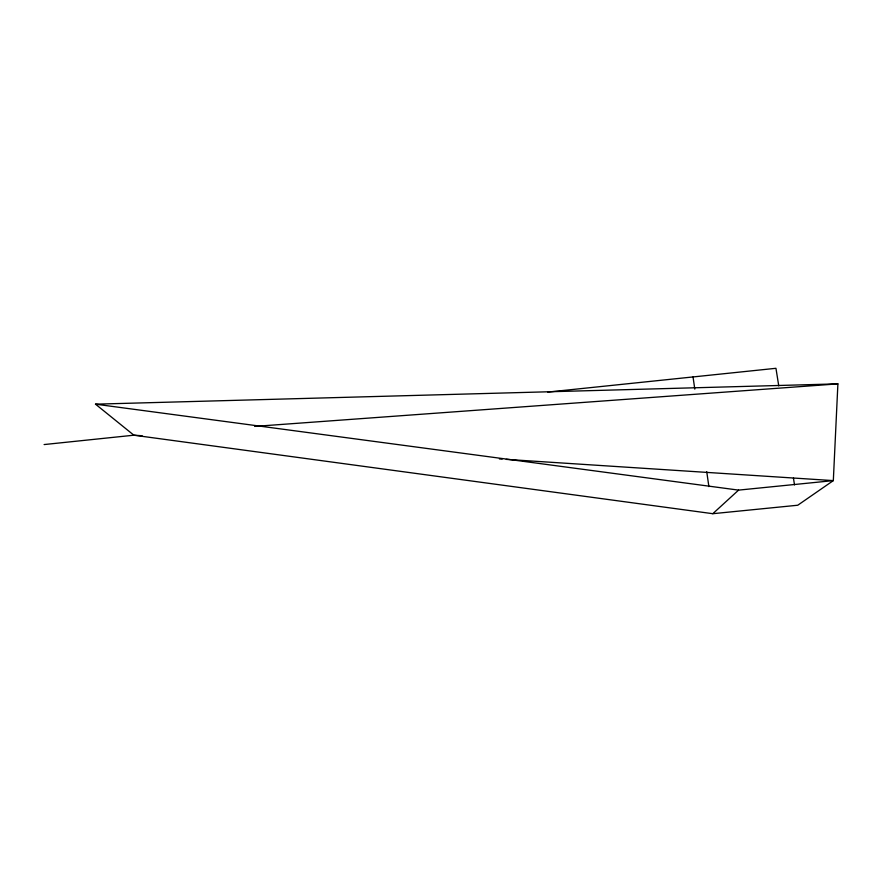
<?xml version="1.0" encoding="UTF-8"?>
<svg xmlns="http://www.w3.org/2000/svg" width="882" height="882" viewBox="0 0 882 882"><rect width="100%" height="100%" fill="white"/><g stroke="black" fill="none" stroke-linecap="round" stroke-linejoin="round"><path stroke-width="1.32" d="M142.134 435.741L133.888 435.201L95.499 404.165L837.9 383.868L833.325 480.613L797.747 505.232L712.799 513.699L133.888 435.201L44.1 444.561M712.799 513.699L738.576 490.116L833.325 480.613L506.279 459.379M547.766 392.082L775.951 368.301L778.762 385.93M254.655 426.403L837.9 383.868M499.41 458.938L502.156 459.114M95.499 404.165L738.576 490.116M793.436 478.121L794.517 484.902M693.032 376.945L694.796 389.127M706.736 471.727L708.885 486.61"/></g></svg>
